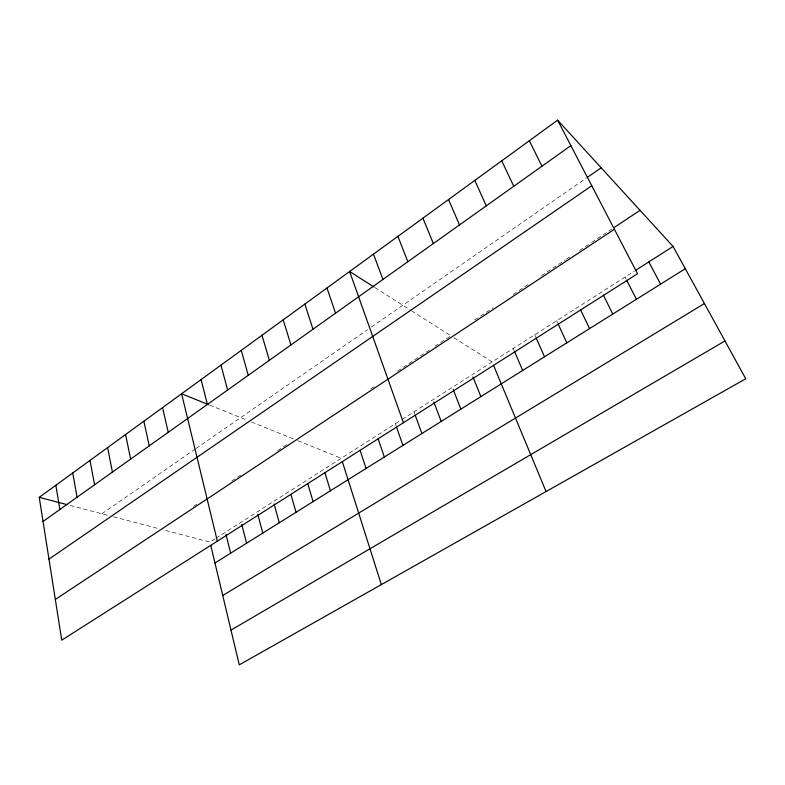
<?xml version="1.0" encoding="UTF-8"?>
<svg xmlns="http://www.w3.org/2000/svg" width="785" height="785" viewBox="0 0 785 785"><rect width="100%" height="100%" fill="white"/><g stroke="black" fill="none" stroke-linecap="round" stroke-linejoin="round"><path stroke-width="0.59" stroke-dasharray="3.92 2.94" d="M101.903 513.763L195.082 449.197M196.073 448.51L367.517 329.72M371.384 327.041L586.267 178.136M193.532 506.394L197.388 503.833M231.712 481.077L241.721 474.444M277.635 450.629L287.604 444.025M370.755 388.899L374.69 386.279M397.495 371.168L430.013 349.6M434.988 346.313L450.894 335.764L411.546 310.801M474.866 319.858L493.196 307.71M513.135 294.493L518.1 291.196M519.12 290.528L530.287 283.12M541.464 275.712L565.318 259.894M566.328 259.227L570.391 256.528M579.536 250.464L589.692 243.733M591.684 242.418L611.613 229.2M215.139 538.785L209.978 542.082L163.084 529.796M216.169 538.127L401.233 419.985M402.214 419.357L634.358 271.149M70.208 505.462L108.84 515.578M113.472 516.795L159.61 528.884M209.762 405.129L247.167 420.24M251.504 421.996L294.581 439.394M297.809 440.699L341.279 458.254M375.034 287.634L410.575 310.183M453.956 337.707L492.146 361.944M625.066 277.085L626.145 279.195M556.634 320.771L557.654 322.978M534.722 334.763L535.704 336.961M513.223 348.481L514.175 350.679M413.999 411.831L414.833 414.107M395.336 423.743L396.14 426.019"/><path stroke-width="1.18" d="M557.625 120.154L637.538 273.729L61.73 640.187L39.25 497.347L557.625 120.154L673.059 246.441L745.75 378.772L239.278 664.846L210.812 545.565M43.047 521.466L570.872 145.618M587.268 177.449L601.182 167.813M48.974 559.136L591.762 185.76M614.596 227.218L640.06 210.341M55.323 599.475L614.4 229.259M635.389 270.491L673.059 246.441M214.972 562.992L685.285 268.705M222.734 595.511L704.43 303.55M230.996 630.119L724.967 340.945M39.25 497.347L66.735 504.549M208.663 404.687L181.61 393.766L217.347 541.15M374.052 287.016L349.619 271.512L403.431 422.713M648.812 261.925L660.607 284.15M626.695 280.255L636.439 299.271M529.326 140.75L541.954 166.204M603.361 295.101L612.761 314.088M580.576 309.81L589.555 328.611M501.733 160.827L513.773 186.271M558.164 324.077L566.819 342.839M474.817 180.413L486.288 205.837M536.194 338.06L544.535 356.783M514.646 351.778L522.692 370.451M448.559 199.518L459.49 224.922M493.51 365.231L546.075 491.557M422.929 218.161L433.349 243.536M472.953 376.947L480.862 396.621M397.916 236.363L407.837 261.709M453.21 389.517L460.844 409.152M433.87 401.979L441.19 421.447M373.483 254.144L382.923 279.44M415.245 415.255L421.888 433.516M396.533 427.158L402.94 445.38M326.982 287.987L335.538 313.186M378.154 438.854L384.326 457.027M360.099 450.345L366.046 468.468M304.845 304.089L312.989 329.239M342.348 461.639L381.343 584.599M283.189 319.848L290.941 344.939M324.911 472.737L330.426 490.753M307.769 483.648L313.087 501.605M261.994 335.274L269.373 360.305M290.921 494.373L296.033 512.271M241.26 350.365L248.276 375.328M274.083 503.921L279.274 522.761M220.958 365.133L227.621 390.037M257.794 514.293L262.789 533.074M241.78 524.498L246.588 543.21M201.078 379.597L207.407 404.432M226.031 534.536L230.653 553.18M162.544 407.641L168.235 432.319M143.861 421.231L149.248 445.841M125.551 434.556L130.653 459.088M107.604 447.607L112.422 472.06M90.01 460.412L94.563 484.777M72.76 472.962L77.048 497.248M55.843 485.277L59.886 509.475"/></g></svg>
